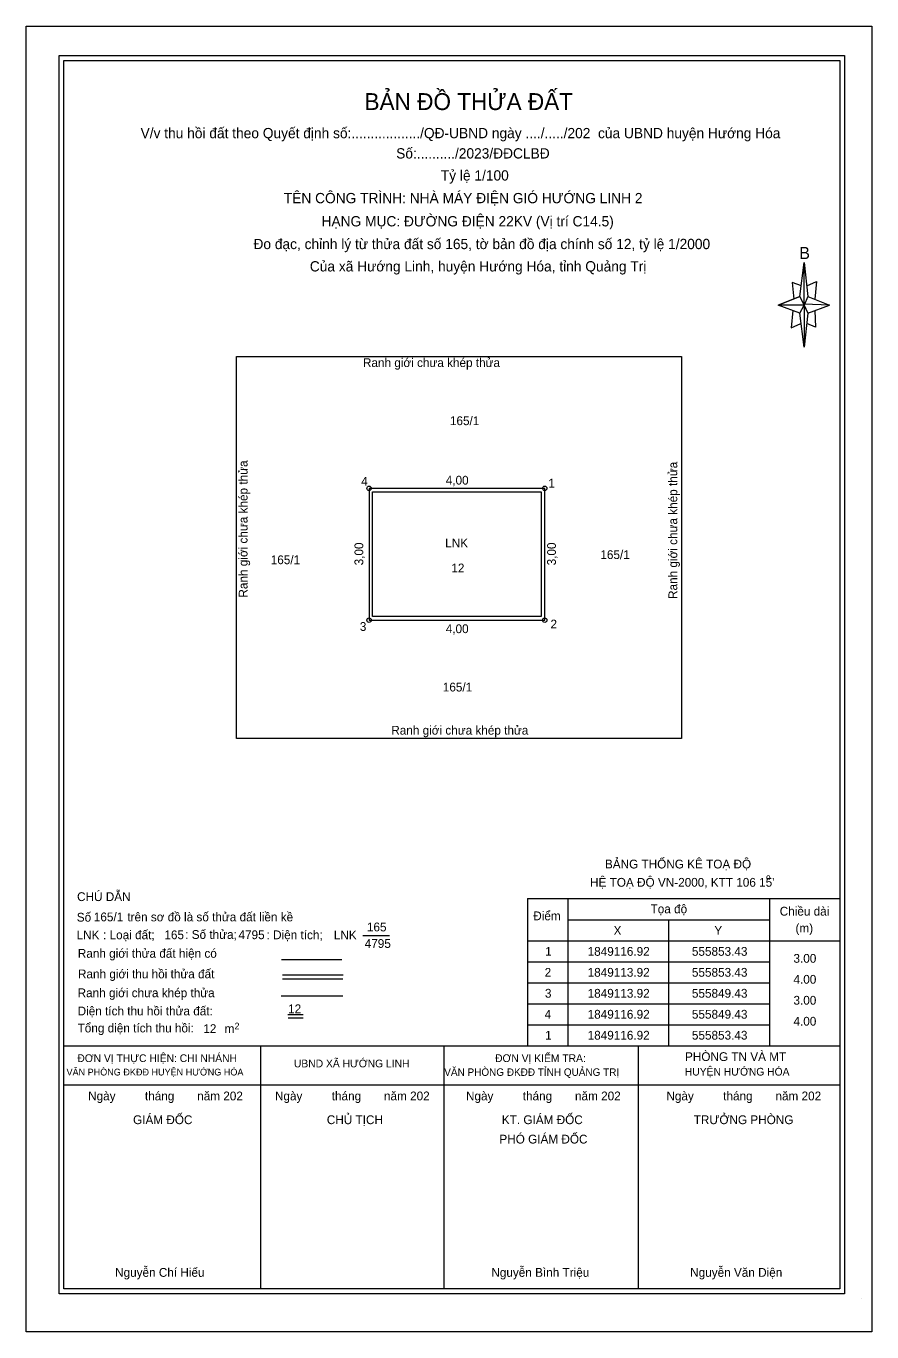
# Model space of a CAD drawing. Extents: x 554477 to 556972, y 1848154 to 1850269.
# Drawn here: x 555841.62 to 555860.88, y 1849097.73 to 1849127.44 of the extents above; entities that cross this region are included whole.
import ezdxf

# ---------------------------------------------------------------- set-up
doc = ezdxf.new("R2010")
doc.units = 0
for name, color, linetype in [('Level 10', 7, 'Continuous'), ('Level 13', 7, 'Continuous'), ('Level 16', 7, 'Continuous'), ('Level 18', 7, 'Continuous'), ('Level 2', 7, 'Continuous'), ('Level 21', 7, 'Continuous'), ('Level 27', 7, 'Continuous'), ('Level 5', 7, 'Continuous'), ('Level 55', 7, 'Continuous'), ('Level 56', 7, 'Continuous'), ('Level 6', 7, 'Continuous'), ('Level 67', 7, 'Continuous'), ('Level 68', 7, 'Continuous'), ('Level 73', 7, 'Continuous')]:
    doc.layers.add(name, color=color, linetype=linetype)

msp = doc.modelspace()

# ---------------------------------------------------------------- linework, layer by layer
at = {"layer": 'Level 10'}
msp.add_lwpolyline([(555853.428, 1849116.924), (555849.428, 1849116.924), (555849.428, 1849113.924), (555853.428, 1849113.924), (555853.428, 1849116.924)], dxfattribs=at)
at = {"layer": 'Level 13'}
msp.add_line((555849.288, 1849106.752), (555849.893, 1849106.752), dxfattribs=at)
at = {"layer": 'Level 16'}
msp.add_line((555847.458, 1849105.856), (555848.841, 1849105.856), dxfattribs=at)
for points in [[(555853.348, 1849116.844), (555853.348, 1849114.004), (555849.508, 1849114.004), (555849.508, 1849116.844), (555853.348, 1849116.844)], [(555848.828, 1849105.368), (555847.424, 1849105.368)]]:
    msp.add_lwpolyline(points, dxfattribs=at)
at = {"layer": 'Level 2'}
msp.add_lwpolyline([(555841.621, 1849127.441), (555860.877, 1849127.441), (555860.877, 1849097.73), (555841.621, 1849097.73)], close=True, dxfattribs=at)
at = {"layer": 'Level 21'}
for centre in [(555849.428, 1849116.924), (555853.428, 1849116.924), (555853.428, 1849116.924), (555849.428, 1849113.924), (555853.428, 1849113.924)]:
    msp.add_circle(centre, 0.05, dxfattribs=at)
at = {"layer": 'Level 27'}
for p, q in [((555860.147, 1849108.096), (555860.147, 1849104.241)), ((555860.147, 1849108.096), (555860.147, 1849104.241)), ((555853.036, 1849107.593), (555860.147, 1849107.593)), ((555853.036, 1849107.593), (555853.036, 1849104.241)), ((555853.953, 1849107.593), (555853.953, 1849104.241)), ((555858.542, 1849107.593), (555858.542, 1849104.241)), ((555853.953, 1849107.103), (555858.542, 1849107.103)), ((555856.248, 1849107.103), (555856.248, 1849104.241)), ((555853.036, 1849106.626), (555860.147, 1849106.626)), ((555853.036, 1849106.149), (555858.542, 1849106.149)), ((555853.036, 1849105.672), (555858.542, 1849105.672)), ((555853.036, 1849105.195), (555858.542, 1849105.195)), ((555853.036, 1849104.718), (555858.542, 1849104.718)), ((555853.036, 1849104.241), (555860.147, 1849104.241)), ((555853.036, 1849104.241), (555860.147, 1849104.241))]:
    msp.add_line(p, q, dxfattribs=at)
at = {"layer": 'Level 56'}
msp.add_lwpolyline([(555846.414, 1849119.921), (555856.54, 1849119.921), (555856.54, 1849111.23), (555846.414, 1849111.23)], close=True, dxfattribs=at)
at = {"layer": 'Level 67'}
for p, q in [((555859.237, 1849121.29), (555859.336, 1849122.065)), ((555859.396, 1849121.528), (555859.614, 1849121.628)), ((555859.614, 1849121.628), (555859.575, 1849121.23)), ((555859.277, 1849121.528), (555859.058, 1849121.608)), ((555859.058, 1849121.608), (555859.098, 1849121.23)), ((555859.237, 1849121.29), (555858.74, 1849121.091)), ((555858.74, 1849121.091), (555859.237, 1849121.29)), ((555859.237, 1849120.912), (555858.74, 1849121.091)), ((555859.336, 1849121.091), (555858.74, 1849121.091)), ((555859.336, 1849121.091), (555859.237, 1849121.29)), ((555859.237, 1849121.29), (555859.416, 1849120.912)), ((555859.912, 1849121.091), (555859.336, 1849121.111)), ((555859.336, 1849121.111), (555859.336, 1849121.091)), ((555859.336, 1849121.091), (555859.416, 1849120.912)), ((555859.416, 1849121.29), (555859.912, 1849121.091)), ((555859.416, 1849120.912), (555859.912, 1849121.091)), ((555859.416, 1849120.912), (555859.912, 1849121.091)), ((555859.078, 1849120.972), (555859.038, 1849120.575)), ((555859.416, 1849120.912), (555859.336, 1849120.138)), ((555859.575, 1849120.972), (555859.594, 1849120.595)), ((555859.038, 1849120.575), (555859.257, 1849120.674)), ((555859.594, 1849120.595), (555859.396, 1849120.674)), ((555847.437, 1849106.204), (555848.812, 1849106.204)), ((555847.458, 1849105.763), (555848.833, 1849105.763)), ((555847.579, 1849104.948), (555847.928, 1849104.948)), ((555847.588, 1849104.878), (555847.93, 1849104.878)), ((555842.483, 1849104.241), (555860.147, 1849104.241)), ((555846.967, 1849098.713), (555846.967, 1849104.241)), ((555851.136, 1849098.713), (555851.136, 1849104.241)), ((555855.564, 1849098.713), (555855.564, 1849104.241)), ((555842.483, 1849103.348), (555860.147, 1849103.348)), ((555860.633, 1849098.498), (555860.633, 1849098.498)), ((555860.633, 1849098.498), (555860.633, 1849098.498)), ((555860.633, 1849098.498), (555860.633, 1849098.498))]:
    msp.add_line(p, q, dxfattribs=at)
for points in [[(555842.375, 1849126.77), (555860.256, 1849126.77), (555860.256, 1849098.597), (555842.375, 1849098.597)], [(555842.483, 1849126.662), (555860.147, 1849126.662), (555860.147, 1849098.706), (555842.483, 1849098.706)], [(555859.336, 1849122.065), (555859.416, 1849121.29), (555859.336, 1849121.091)], [(555859.336, 1849121.091), (555859.336, 1849120.138), (555859.237, 1849120.912)]]:
    msp.add_lwpolyline(points, close=True, dxfattribs=at)

# ---------------------------------------------------------------- texts
at = {"layer": 'Level 13'}
for s, p in [('LNK', (555848.627, 1849106.66)), ('165', (555849.38, 1849106.843)), ('4795', (555849.33, 1849106.467))]:
    msp.add_text(s, height=0.2, dxfattribs=at).set_placement(p)
at = {"layer": 'Level 18'}
msp.add_text('LNK', height=0.2, dxfattribs=at).set_placement((555851.162, 1849115.581))
at = {"layer": 'Level 21'}
for s, p in [('4', (555849.249, 1849116.984)), ('1', (555853.509, 1849116.942)), ('1', (555853.509, 1849116.942)), ('2', (555853.559, 1849113.736)), ('3', (555849.219, 1849113.68))]:
    msp.add_text(s, height=0.2, dxfattribs=at).set_placement(p)
at = {"layer": 'Level 27'}
for s, p in [('Tọa độ', (555855.838, 1849107.255)), ('Chiều dài', (555858.778, 1849107.202)), ('Điểm', (555853.167, 1849107.096)), ('X', (555854.996, 1849106.765)), ('Y', (555857.29, 1849106.765)), ('(m)', (555859.137, 1849106.818)), ('1', (555853.439, 1849106.288)), ('1849116.92', (555854.405, 1849106.288)), ('555853.43', (555856.779, 1849106.288)), ('3.00', (555859.091, 1849106.129)), ('2', (555853.427, 1849105.811)), ('1849113.92', (555854.405, 1849105.811)), ('555853.43', (555856.779, 1849105.811)), ('4.00', (555859.091, 1849105.652)), ('3', (555853.433, 1849105.334)), ('1849113.92', (555854.405, 1849105.334)), ('555849.43', (555856.779, 1849105.334)), ('3.00', (555859.091, 1849105.175)), ('4', (555853.426, 1849104.857)), ('1849116.92', (555854.405, 1849104.857)), ('555849.43', (555856.779, 1849104.857)), ('4.00', (555859.091, 1849104.698)), ('1', (555853.439, 1849104.38)), ('1849116.92', (555854.405, 1849104.38)), ('555853.43', (555856.779, 1849104.38))]:
    msp.add_text(s, height=0.2, dxfattribs=at).set_placement(p)
at = {"layer": 'Level 5'}
for s, p in [('4,00', (555851.175, 1849117.009)), ('4,00', (555851.175, 1849117.009)), ('12', (555851.302, 1849115.011)), ('4,00', (555851.175, 1849113.629)), ('4,00', (555851.175, 1849113.629))]:
    msp.add_text(s, height=0.2, dxfattribs=at).set_placement(p)
for p in [(555849.297, 1849115.171), (555849.297, 1849115.171), (555853.683, 1849115.171), (555853.683, 1849115.171)]:
    msp.add_text('3,00', height=0.2, rotation=90, dxfattribs=at).set_placement(p)
at = {"layer": 'Level 55'}
msp.add_text('Ranh giới chưa khép thửa', height=0.2, rotation=90, dxfattribs=at).set_placement((555846.662, 1849114.438))
at = {"layer": 'Level 56'}
for p in [(555849.29, 1849119.684), (555849.935, 1849111.32)]:
    msp.add_text('Ranh giới chưa khép thửa', height=0.2, dxfattribs=at).set_placement(p)
msp.add_text('Ranh giới chưa khép thửa', height=0.2, rotation=90, dxfattribs=at).set_placement((555856.445, 1849114.407))
at = {"layer": 'Level 6'}
msp.add_text('12', height=0.2, dxfattribs=at).set_placement((555851.302, 1849115.011))
at = {"layer": 'Level 67'}
for s, height, p in [('BẢN ĐỒ THỬA ĐẤT', 0.38401, (555849.325, 1849125.532)), ('V/v thu hồi đất theo Quyết định số:................../QĐ-UBND ngày ..../...../202  của UBND huyện Hướng Hóa', 0.233918, (555844.227, 1849124.89)), ('Số:........../2023/ĐĐCLBĐ', 0.23392, (555850.046, 1849124.429)), ('Tỷ lệ 1/100', 0.23392, (555851.062, 1849123.927)), ('TÊN CÔNG TRÌNH: NHÀ MÁY ĐIỆN GIÓ HƯỚNG LINH 2', 0.23392, (555847.488, 1849123.411)), ('HẠNG MỤC: ĐƯỜNG ĐIỆN 22KV (Vị trí C14.5)', 0.23392, (555848.347, 1849122.884)), ('Đo đạc, chỉnh lý từ thửa đất số 165, tờ bản đồ địa chính số 12, tỷ lệ 1/2000', 0.23392, (555846.797, 1849122.367)), ('B', 0.274, (555859.222, 1849122.142)), ('Của xã Hướng Linh, huyện Hướng Hóa, tỉnh Quảng Trị', 0.23392, (555848.08, 1849121.859)), ('BẢNG THỐNG KÊ TOẠ ĐỘ', 0.2, (555854.799, 1849108.275)), ("HỆ TOẠ ĐỘ VN-2000, KTT 106 15'", 0.2, (555854.46, 1849107.859)), ('o', 0.139, (555858.467, 1849108.011)), ('CHÚ DẪN', 0.2, (555842.781, 1849107.533)), ('Ranh giới thửa đất hiện có', 0.2, (555842.798, 1849106.243)), ('Ranh giới thu hồi thửa đất', 0.2, (555842.802, 1849105.775)), ('Ranh giới chưa khép thửa', 0.2, (555842.794, 1849105.345)), ('Diện tích thu hồi thửa đất:', 0.2, (555842.794, 1849104.932)), ('Tổng diện tích thu hồi:', 0.2, (555842.794, 1849104.544)), ('ĐƠN VỊ THỰC HIỆN: CHI NHÁNH', 0.17544, (555842.788, 1849103.87)), ('ĐƠN VỊ KIỂM TRA:', 0.17544, (555852.298, 1849103.87)), ('PHÒNG TN VÀ MT', 0.2, (555856.622, 1849103.893)), ('UBND XÃ HƯỚNG LINH', 0.17544, (555847.718, 1849103.749)), ('VĂN PHÒNG ĐKĐĐ HUYỆN HƯỚNG HÓA', 0.15409, (555842.541, 1849103.564)), ('VĂN PHÒNG ĐKĐĐ TỈNH QUẢNG TRỊ', 0.16963, (555851.141, 1849103.556)), ('HUYỆN HƯỚNG HÓA', 0.17544, (555856.618, 1849103.562)), ('Ngày         tháng       năm 202', 0.2, (555843.033, 1849102.998)), ('Ngày         tháng       năm 202', 0.2, (555847.286, 1849102.998)), ('Ngày         tháng       năm 202', 0.2, (555851.635, 1849102.998)), ('Ngày         tháng       năm 202', 0.2, (555856.198, 1849102.998)), ('GIÁM ĐỐC', 0.2, (555844.056, 1849102.457)), (' CHỦ TỊCH', 0.2, (555848.393, 1849102.457)), ('KT. GIÁM ĐỐC', 0.2, (555852.452, 1849102.457)), ('TRƯỞNG PHÒNG', 0.2, (555856.82, 1849102.457)), ('PHÓ GIÁM ĐỐC', 0.2, (555852.396, 1849102.016)), ('Nguyễn Chí Hiếu', 0.2, (555843.647, 1849098.983)), ('Nguyễn Bình Triệu', 0.2, (555852.213, 1849098.983)), ('Nguyễn Văn Diện', 0.2, (555856.74, 1849098.983))]:
    msp.add_text(s, height=height, dxfattribs=at).set_placement(p)
at = {"layer": 'Level 68'}
for s, height, p in [('Số ', 0.2, (555842.775, 1849107.065)), ('165/1', 0.2, (555843.163, 1849107.072)), ('trên sơ đồ là số thửa đất liền kề', 0.2, (555843.926, 1849107.072)), ('LNK', 0.2, (555842.771, 1849106.661)), (': Loại đất;', 0.2, (555843.373, 1849106.664)), ('165', 0.2, (555844.769, 1849106.665)), (': Số thửa; ', 0.2, (555845.243, 1849106.672)), ('4795', 0.2, (555846.456, 1849106.666)), (' : Diện tích;', 0.2, (555847.021, 1849106.664)), ('12', 0.2, (555847.586, 1849104.982)), ('12', 0.2, (555845.655, 1849104.53)), ('m', 0.2, (555846.14, 1849104.53)), ('2', 0.15, (555846.367, 1849104.614))]:
    msp.add_text(s, height=height, dxfattribs=at).set_placement(p)
at = {"layer": 'Level 73'}
for p in [(555851.27, 1849118.362), (555847.19, 1849115.198), (555854.695, 1849115.315), (555851.108, 1849112.302)]:
    msp.add_text('165/1', height=0.2, dxfattribs=at).set_placement(p)

doc.saveas('drawing.dxf')
